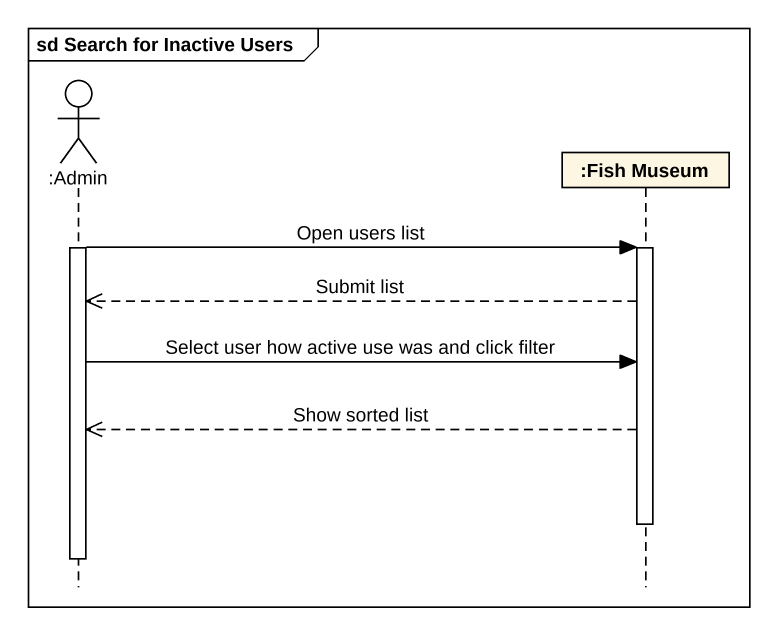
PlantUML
@startuml
mainframe sd Search for Inactive Users
hide footbox
actor ":Admin" as Admin
participant ":Fish Museum" as Fish_Museum

activate Admin
Admin -> Fish_Museum : Open users list
activate Fish_Museum
Fish_Museum -->> Admin : Submit list
Admin -> Fish_Museum : Select user how active use was and click filter
Fish_Museum -->> Admin : Show sorted list
deactivate Fish_Museum
deactivate Admin
@enduml
